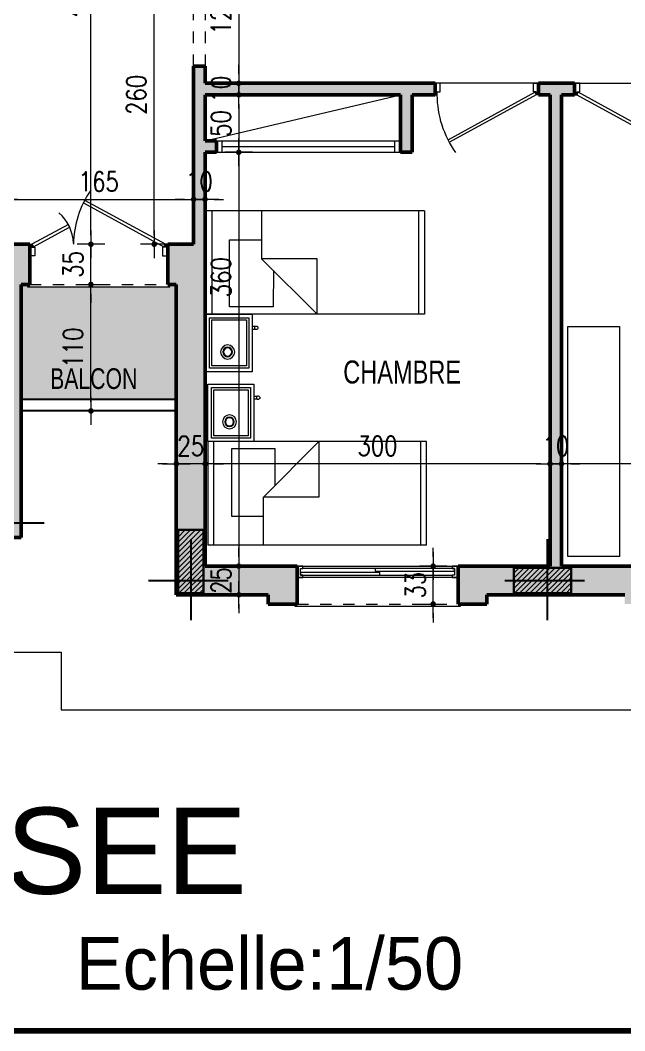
# Model space of a CAD drawing. Header units: millimetres. Extents: x 906 to 2589, y -1235 to -637.
# Drawn here: x 2515.69 to 2520.95, y -1234.31 to -1225.51 of the extents above; entities that cross this region are included whole.
import ezdxf

# ---------------------------------------------------------------- set-up
doc = ezdxf.new("R2010")
doc.units = ezdxf.units.MM
for name, pattern in [('AXES', [2, 1.25, -0.25, 0.25, -0.25]), ('CONTINU', [0]), ('HIDDEN', [0.375, 0.25, -0.125])]:
    doc.linetypes.add(name, pattern=pattern)
doc.layers.get('DEFPOINTS').update_dxf_attribs({"color": 255, "lineweight": 13})
for name, color, linetype, lineweight in [('A-signe', 7, 'Continuous', 9), ('APPUITS', 7, 'Continuous', 18), ('DIM.', 4, 'Continuous', 25), ('GARD- CORP', 7, 'Continuous', 25), ('interrompu', 7, 'HIDDEN', 15), ('MENUISERIE', 7, 'Continuous', 13), ('MEUBLE', 35, 'Continuous', 15), ('MUR 0.5', 7, 'Continuous', 50), ('mur 0.8', 7, 'Continuous', 80), ('POTEAUX ARCH', 7, 'Continuous', 30), ('POTEAUX HACHURE', 7, 'Continuous', 15), ('REVERS D EAU', 7, 'Continuous', 13), ('TEXTE', 7, 'Continuous', 20)]:
    doc.layers.add(name, color=color, linetype=linetype, lineweight=lineweight)
for name, color, linetype in [('AXE', 7, 'AXES'), ('TEINTE 1', 30, 'Continuous'), ('TEINTE SC', 254, 'Continuous')]:
    doc.layers.add(name, color=color, linetype=linetype)
doc.styles.add('ARIAL', font='arial.ttf')
doc.styles.add('atef', font='romans.shx', dxfattribs={"width": 0.8})
doc.styles.add('STYLE4', font='swisscl.ttf')
doc.dimstyles.new('COTEXT', dxfattribs={"dimscale": 0, "dimtxt": 0.17, "dimasz": 0.08, "dimexe": 0.015, "dimexo": 0.015, "dimgap": 0.07, "dimtad": 1, "dimdec": 0, "dimlfac": 100, "dimzin": 0, "dimdsep": 46, "dimtxsty": 'atef', "dimblk": 'SIG2', "dimcen": 0.15, "dimse1": 1, "dimse2": 1, "dimclrd": 256, "dimclre": 6, "dimclrt": 2, "dimadec": 0, "dimazin": 0, "dimtfac": 0.5, "dimtdec": 0, "dimtix": 1, "dimtmove": 2, "dimatfit": 1, "dimldrblk": 'SIG2', "dimfxl": 0.18, "dimtolj": 1, "dimtzin": 0, "dimlwd": 18, "dimarcsym": 0})
pattern_1 = [(45, (1381.642806, -292.6123), (-0.0224506403, 0.0224506403), [])]

# ---------------------------------------------------------------- blocks, each defined once
blk = doc.blocks.new('PORTE 0.90')
at = {"layer": 'MENUISERIE'}
for points in [[(-0.7859, 0.3911), (-0.0325, -0.0217), (-0.02, 0), (-0.7742, 0.4132)], [(-0.9, 0), (-0.88, 0), (-0.88, -0.025), (-0.855, -0.025), (-0.855, -0.1), (-0.9, -0.1)], [(0, 0), (-0.02, 0), (-0.02, -0.025), (-0.045, -0.025), (-0.045, -0.1), (0, -0.1)]]:
    blk.add_lwpolyline(points, dxfattribs=at)
blk.add_arc((-0.02, 0), 0.86, 144.36454, 180, dxfattribs=at)
blk = doc.blocks.new('SIG2')
at = {"layer": 'A-signe'}
for p, q in [((0, 1.5), (0, 0.5)), ((-1.5, 0), (-0.5, 0)), ((-0.5, 0), (0.5, 0)), ((0, 0.5), (0, -0.5)), ((0.5, 0), (1.5, 0)), ((0, -0.5), (0, -1.5))]:
    blk.add_line(p, q, dxfattribs=at)
at = {"layer": 'A-signe', "const_width": 0.3}
blk.add_lwpolyline([(-0.15, 0, 1), (0.15, 0, 1)], format="xyb", close=True, dxfattribs=at)
blk = doc.blocks.new('*D613')
at = {"layer": 'DEFPOINTS', "color": 0, "transparency": 16777216}
for p in [(2517.301, -1224.864), (2517.5939, -1226.064), (2518.0737, -1226.064)]:
    blk.add_point(p, dxfattribs=at)
at = {"layer": 'DIM.', "lineweight": 18, "transparency": 16777216}
blk.add_line((2517.5939, -1224.944), (2517.5939, -1225.984), dxfattribs=at)
at = {"layer": 'DIM.', "lineweight": 18, "transparency": 16777216, "xscale": 0.08, "yscale": 0.08, "zscale": 0.08}
for p, rotation in [((2517.5939, -1224.864), 90), ((2517.5939, -1226.064), 270)]:
    blk.add_blockref('SIG2', p, dxfattribs=dict(at, rotation=rotation))
at = {"layer": 'DIM.', "color": 2, "transparency": 16777216, "insert": (2517.4389, -1225.464), "char_height": 0.17, "attachment_point": 5, "rotation": 90, "style": 'atef'}
blk.add_mtext('\\A1;120', dxfattribs=at)
blk = doc.blocks.new('*D614')
at = {"layer": 'DEFPOINTS', "color": 0, "transparency": 16777216}
for p in [(2518.26, -1226.064), (2517.5939, -1226.164), (2518.1866, -1226.164)]:
    blk.add_point(p, dxfattribs=at)
at = {"layer": 'DIM.', "lineweight": 18, "transparency": 16777216}
for p, q in [((2517.5939, -1225.984), (2517.5939, -1225.904)), ((2517.5939, -1226.064), (2517.5939, -1226.164)), ((2517.5939, -1226.244), (2517.5939, -1226.324))]:
    blk.add_line(p, q, dxfattribs=at)
at = {"layer": 'DIM.', "lineweight": 18, "transparency": 16777216, "xscale": 0.08, "yscale": 0.08, "zscale": 0.08}
for p, rotation in [((2517.5939, -1226.064), 270), ((2517.5939, -1226.164), 90)]:
    blk.add_blockref('SIG2', p, dxfattribs=dict(at, rotation=rotation))
at = {"layer": 'DIM.', "color": 2, "transparency": 16777216, "insert": (2517.4389, -1226.114), "char_height": 0.17, "attachment_point": 5, "rotation": 90, "style": 'atef'}
blk.add_mtext('\\A1;10', dxfattribs=at)
blk = doc.blocks.new('*D615')
at = {"layer": 'DEFPOINTS', "color": 0, "transparency": 16777216}
for p in [(2518.1866, -1226.164), (2517.5939, -1226.664), (2519.0741, -1226.664)]:
    blk.add_point(p, dxfattribs=at)
at = {"layer": 'DIM.', "lineweight": 18, "transparency": 16777216}
blk.add_line((2517.5939, -1226.244), (2517.5939, -1226.584), dxfattribs=at)
at = {"layer": 'DIM.', "lineweight": 18, "transparency": 16777216, "xscale": 0.08, "yscale": 0.08, "zscale": 0.08}
for p, rotation in [((2517.5939, -1226.164), 90), ((2517.5939, -1226.664), 270)]:
    blk.add_blockref('SIG2', p, dxfattribs=dict(at, rotation=rotation))
at = {"layer": 'DIM.', "color": 2, "transparency": 16777216, "insert": (2517.4389, -1226.414), "char_height": 0.17, "attachment_point": 5, "rotation": 90, "style": 'atef'}
blk.add_mtext('\\A1;50', dxfattribs=at)
blk = doc.blocks.new('*D764')
at = {"layer": 'DEFPOINTS', "color": 0, "transparency": 16777216}
for p in [(2519.101, -1226.664), (2517.5939, -1230.264), (2517.9045, -1230.264)]:
    blk.add_point(p, dxfattribs=at)
at = {"layer": 'DIM.', "lineweight": 18, "transparency": 16777216}
blk.add_line((2517.5939, -1226.744), (2517.5939, -1230.184), dxfattribs=at)
at = {"layer": 'DIM.', "lineweight": 18, "transparency": 16777216, "xscale": 0.08, "yscale": 0.08, "zscale": 0.08}
for p, rotation in [((2517.5939, -1226.664), 90), ((2517.5939, -1230.264), 270)]:
    blk.add_blockref('SIG2', p, dxfattribs=dict(at, rotation=rotation))
at = {"layer": 'DIM.', "color": 2, "transparency": 16777216, "insert": (2517.4389, -1227.7513), "char_height": 0.17, "attachment_point": 5, "rotation": 90, "style": 'atef'}
blk.add_mtext('\\A1;360', dxfattribs=at)
blk = doc.blocks.new('*D765')
at = {"layer": 'DEFPOINTS', "color": 0, "transparency": 16777216}
for p in [(2517.9045, -1230.264), (2517.5939, -1230.514), (2517.7545, -1230.514)]:
    blk.add_point(p, dxfattribs=at)
at = {"layer": 'DIM.', "lineweight": 18, "transparency": 16777216}
for p, q in [((2517.5939, -1230.184), (2517.5939, -1230.104)), ((2517.5939, -1230.264), (2517.5939, -1230.514)), ((2517.5939, -1230.594), (2517.5939, -1230.674))]:
    blk.add_line(p, q, dxfattribs=at)
at = {"layer": 'DIM.', "lineweight": 18, "transparency": 16777216, "xscale": 0.08, "yscale": 0.08, "zscale": 0.08}
for p, rotation in [((2517.5939, -1230.264), 270), ((2517.5939, -1230.514), 90)]:
    blk.add_blockref('SIG2', p, dxfattribs=dict(at, rotation=rotation))
at = {"layer": 'DIM.', "color": 2, "transparency": 16777216, "insert": (2517.4389, -1230.389), "char_height": 0.17, "attachment_point": 5, "rotation": 90, "style": 'atef'}
blk.add_mtext('\\A1;25', dxfattribs=at)
blk = doc.blocks.new('*D617')
at = {"layer": 'DEFPOINTS', "color": 0, "transparency": 16777216}
for p in [(2520.401, -1229.0634), (2520.401, -1229.3744), (2523.401, -1229.745)]:
    blk.add_point(p, dxfattribs=at)
at = {"layer": 'DIM.', "lineweight": 18, "transparency": 16777216}
blk.add_line((2523.321, -1229.3744), (2520.481, -1229.3744), dxfattribs=at)
at = {"layer": 'DIM.', "lineweight": 18, "transparency": 16777216, "xscale": 0.08, "yscale": 0.08, "zscale": 0.08, "rotation": 180}
blk.add_blockref('SIG2', (2520.401, -1229.3744), dxfattribs=at)
at = {"layer": 'DIM.', "lineweight": 18, "transparency": 16777216, "xscale": 0.08, "yscale": 0.08, "zscale": 0.08}
blk.add_blockref('SIG2', (2523.401, -1229.3744), dxfattribs=at)
at = {"layer": 'DIM.', "color": 2, "transparency": 16777216, "insert": (2521.901, -1229.2194), "char_height": 0.17, "attachment_point": 5, "style": 'atef'}
blk.add_mtext('\\A1;300', dxfattribs=at)
blk = doc.blocks.new('*D618')
at = {"layer": 'DEFPOINTS', "color": 0, "transparency": 16777216}
for p in [(2520.301, -1229.1414), (2520.401, -1229.1055), (2520.301, -1229.3744)]:
    blk.add_point(p, dxfattribs=at)
at = {"layer": 'DIM.', "lineweight": 18, "transparency": 16777216}
for p, q in [((2520.221, -1229.3744), (2520.141, -1229.3744)), ((2520.401, -1229.3744), (2520.301, -1229.3744)), ((2520.481, -1229.3744), (2520.561, -1229.3744))]:
    blk.add_line(p, q, dxfattribs=at)
at = {"layer": 'DIM.', "lineweight": 18, "transparency": 16777216, "xscale": 0.08, "yscale": 0.08, "zscale": 0.08}
blk.add_blockref('SIG2', (2520.301, -1229.3744), dxfattribs=at)
at = {"layer": 'DIM.', "lineweight": 18, "transparency": 16777216, "xscale": 0.08, "yscale": 0.08, "zscale": 0.08, "rotation": 180}
blk.add_blockref('SIG2', (2520.401, -1229.3744), dxfattribs=at)
at = {"layer": 'DIM.', "color": 2, "transparency": 16777216, "insert": (2520.351, -1229.2194), "char_height": 0.17, "attachment_point": 5, "style": 'atef'}
blk.add_mtext('\\A1;10', dxfattribs=at)
blk = doc.blocks.new('*D619')
at = {"layer": 'DEFPOINTS', "color": 0, "transparency": 16777216}
for p in [(2520.301, -1229.1414), (2517.301, -1229.3744), (2517.301, -1229.704)]:
    blk.add_point(p, dxfattribs=at)
at = {"layer": 'DIM.', "lineweight": 18, "transparency": 16777216}
blk.add_line((2520.221, -1229.3744), (2517.381, -1229.3744), dxfattribs=at)
at = {"layer": 'DIM.', "lineweight": 18, "transparency": 16777216, "xscale": 0.08, "yscale": 0.08, "zscale": 0.08, "rotation": 180}
blk.add_blockref('SIG2', (2517.301, -1229.3744), dxfattribs=at)
at = {"layer": 'DIM.', "lineweight": 18, "transparency": 16777216, "xscale": 0.08, "yscale": 0.08, "zscale": 0.08}
blk.add_blockref('SIG2', (2520.301, -1229.3744), dxfattribs=at)
at = {"layer": 'DIM.', "color": 2, "transparency": 16777216, "insert": (2518.801, -1229.2194), "char_height": 0.17, "attachment_point": 5, "style": 'atef'}
blk.add_mtext('\\A1;300', dxfattribs=at)
blk = doc.blocks.new('PORTE - 1.20')
at = {"layer": 'MENUISERIE'}
for points in [[(0, 0), (0.02, 0), (0.02, 0.025), (0.045, 0.025), (0.045, 0.1), (0, 0.1)], [(1.2, 0), (1.18, 0), (1.18, 0.025), (1.155, 0.025), (1.155, 0.1), (1.2, 0.1)], [(0.7329, -0.3596), (0.0325, 0.0217), (0.02, 0), (0.7215, -0.3818)]]:
    blk.add_lwpolyline(points, dxfattribs=at)
blk.add_lwpolyline([(1.1675, 0.0217), (0.8526, -0.1497, 0.017374), (0.8638, -0.1721), (1.18, 0)], format="xyb", close=True, dxfattribs=at)
for centre, radius, start, end in [((-0.0213, 0.0134), 0.8414, 324.93084, 359.08816), ((1.18, 0), 0.36, 181.4627, 229.57879)]:
    blk.add_arc(centre, radius, start, end, dxfattribs=at)
blk = doc.blocks.new('*D798')
at = {"layer": 'DEFPOINTS', "color": 0, "transparency": 16777216}
for p in [(2516.3083, -1227.814), (2516.4594, -1227.814), (2516.4594, -1228.914)]:
    blk.add_point(p, dxfattribs=at)
at = {"layer": 'DIM.', "lineweight": 18, "transparency": 16777216}
blk.add_line((2516.3083, -1228.834), (2516.3083, -1227.894), dxfattribs=at)
at = {"layer": 'DIM.', "lineweight": 18, "transparency": 16777216, "xscale": 0.08, "yscale": 0.08, "zscale": 0.08}
for p, rotation in [((2516.3083, -1227.814), 90), ((2516.3083, -1228.914), 270)]:
    blk.add_blockref('SIG2', p, dxfattribs=dict(at, rotation=rotation))
at = {"layer": 'DIM.', "color": 2, "transparency": 16777216, "insert": (2516.1533, -1228.364), "char_height": 0.17, "attachment_point": 5, "rotation": 90, "style": 'atef'}
blk.add_mtext('\\A1;110', dxfattribs=at)
blk = doc.blocks.new('*D799')
at = {"layer": 'DEFPOINTS', "color": 0, "transparency": 16777216}
for p in [(2516.3083, -1227.464), (2517.201, -1227.464), (2516.4594, -1227.814)]:
    blk.add_point(p, dxfattribs=at)
at = {"layer": 'DIM.', "lineweight": 18, "transparency": 16777216}
for p, q in [((2516.3083, -1227.384), (2516.3083, -1227.304)), ((2516.3083, -1227.814), (2516.3083, -1227.464)), ((2516.3083, -1227.894), (2516.3083, -1227.974))]:
    blk.add_line(p, q, dxfattribs=at)
at = {"layer": 'DIM.', "lineweight": 18, "transparency": 16777216, "xscale": 0.08, "yscale": 0.08, "zscale": 0.08}
for p, rotation in [((2516.3083, -1227.464), 270), ((2516.3083, -1227.814), 90)]:
    blk.add_blockref('SIG2', p, dxfattribs=dict(at, rotation=rotation))
at = {"layer": 'DIM.', "color": 2, "transparency": 16777216, "insert": (2516.1533, -1227.639), "char_height": 0.17, "attachment_point": 5, "rotation": 90, "style": 'atef'}
blk.add_mtext('\\A1;35', dxfattribs=at)
blk = doc.blocks.new('*D630')
at = {"layer": 'DEFPOINTS', "color": 0, "transparency": 16777216}
for p in [(2516.3083, -1223.164), (2516.3939, -1223.164), (2517.226, -1227.464)]:
    blk.add_point(p, dxfattribs=at)
at = {"layer": 'DIM.', "lineweight": 18, "transparency": 16777216}
blk.add_line((2516.3083, -1227.384), (2516.3083, -1223.244), dxfattribs=at)
at = {"layer": 'DIM.', "lineweight": 18, "transparency": 16777216, "xscale": 0.08, "yscale": 0.08, "zscale": 0.08}
for p, rotation in [((2516.3083, -1223.164), 90), ((2516.3083, -1227.464), 270)]:
    blk.add_blockref('SIG2', p, dxfattribs=dict(at, rotation=rotation))
at = {"layer": 'DIM.', "color": 2, "transparency": 16777216, "insert": (2516.1533, -1225.314), "char_height": 0.17, "attachment_point": 5, "rotation": 90, "style": 'atef'}
blk.add_mtext('\\A1;430', dxfattribs=at)
blk = doc.blocks.new('*D846')
at = {"layer": 'DEFPOINTS', "color": 0, "transparency": 16777216}
for p in [(2518.8458, -1230.264), (2519.2847, -1230.264), (2518.8458, -1230.594)]:
    blk.add_point(p, dxfattribs=at)
at = {"layer": 'DIM.', "lineweight": 18, "transparency": 16777216}
for p, q in [((2519.2847, -1230.184), (2519.2847, -1230.104)), ((2519.2847, -1230.594), (2519.2847, -1230.264)), ((2519.2847, -1230.674), (2519.2847, -1230.754))]:
    blk.add_line(p, q, dxfattribs=at)
at = {"layer": 'DIM.', "lineweight": 18, "transparency": 16777216, "xscale": 0.08, "yscale": 0.08, "zscale": 0.08}
for p, rotation in [((2519.2847, -1230.264), 270), ((2519.2847, -1230.594), 90)]:
    blk.add_blockref('SIG2', p, dxfattribs=dict(at, rotation=rotation))
at = {"layer": 'DIM.', "color": 2, "transparency": 16777216, "insert": (2519.1297, -1230.429), "char_height": 0.17, "attachment_point": 5, "rotation": 90, "style": 'atef'}
blk.add_mtext('\\A1;33', dxfattribs=at)
blk = doc.blocks.new('*D893')
at = {"layer": 'DEFPOINTS', "color": 0, "transparency": 16777216}
for p in [(2517.051, -1229.3744), (2517.051, -1229.6463), (2517.301, -1229.6463)]:
    blk.add_point(p, dxfattribs=at)
at = {"layer": 'DIM.', "lineweight": 18, "transparency": 16777216}
for p, q in [((2516.971, -1229.3744), (2516.891, -1229.3744)), ((2517.301, -1229.3744), (2517.051, -1229.3744)), ((2517.381, -1229.3744), (2517.461, -1229.3744))]:
    blk.add_line(p, q, dxfattribs=at)
at = {"layer": 'DIM.', "lineweight": 18, "transparency": 16777216, "xscale": 0.08, "yscale": 0.08, "zscale": 0.08}
blk.add_blockref('SIG2', (2517.051, -1229.3744), dxfattribs=at)
at = {"layer": 'DIM.', "lineweight": 18, "transparency": 16777216, "xscale": 0.08, "yscale": 0.08, "zscale": 0.08, "rotation": 180}
blk.add_blockref('SIG2', (2517.301, -1229.3744), dxfattribs=at)
at = {"layer": 'DIM.', "color": 2, "transparency": 16777216, "insert": (2517.176, -1229.2194), "char_height": 0.17, "attachment_point": 5, "style": 'atef'}
blk.add_mtext('\\A1;25', dxfattribs=at)
blk = doc.blocks.new('*D1049')
at = {"layer": 'DEFPOINTS', "color": 0, "transparency": 16777216}
for p in [(2515.5508, -1227.0734), (2515.451, -1227.4573), (2515.5508, -1227.464)]:
    blk.add_point(p, dxfattribs=at)
at = {"layer": 'DIM.', "lineweight": 18, "transparency": 16777216}
for p, q in [((2515.371, -1227.0734), (2515.291, -1227.0734)), ((2515.451, -1227.0734), (2515.5508, -1227.0734)), ((2515.6308, -1227.0734), (2515.7108, -1227.0734))]:
    blk.add_line(p, q, dxfattribs=at)
at = {"layer": 'DIM.', "lineweight": 18, "transparency": 16777216, "xscale": 0.08, "yscale": 0.08, "zscale": 0.08}
blk.add_blockref('SIG2', (2515.451, -1227.0734), dxfattribs=at)
at = {"layer": 'DIM.', "lineweight": 18, "transparency": 16777216, "xscale": 0.08, "yscale": 0.08, "zscale": 0.08, "rotation": 180}
blk.add_blockref('SIG2', (2515.5508, -1227.0734), dxfattribs=at)
at = {"layer": 'DIM.', "color": 2, "transparency": 16777216, "insert": (2515.5009, -1226.9184), "char_height": 0.17, "attachment_point": 5, "style": 'atef'}
blk.add_mtext('\\A1;10', dxfattribs=at)
blk = doc.blocks.new('*D1050')
at = {"layer": 'DEFPOINTS', "color": 0, "transparency": 16777216}
for p in [(2517.201, -1226.6025), (2517.201, -1227.0734), (2515.5508, -1227.464)]:
    blk.add_point(p, dxfattribs=at)
at = {"layer": 'DIM.', "lineweight": 18, "transparency": 16777216}
blk.add_line((2515.6308, -1227.0734), (2517.121, -1227.0734), dxfattribs=at)
at = {"layer": 'DIM.', "lineweight": 18, "transparency": 16777216, "xscale": 0.08, "yscale": 0.08, "zscale": 0.08, "rotation": 180}
blk.add_blockref('SIG2', (2515.5508, -1227.0734), dxfattribs=at)
at = {"layer": 'DIM.', "lineweight": 18, "transparency": 16777216, "xscale": 0.08, "yscale": 0.08, "zscale": 0.08}
blk.add_blockref('SIG2', (2517.201, -1227.0734), dxfattribs=at)
at = {"layer": 'DIM.', "color": 2, "transparency": 16777216, "insert": (2516.3759, -1226.9184), "char_height": 0.17, "attachment_point": 5, "style": 'atef'}
blk.add_mtext('\\A1;165', dxfattribs=at)
blk = doc.blocks.new('*D1051')
at = {"layer": 'DEFPOINTS', "color": 0, "transparency": 16777216}
for p in [(2517.201, -1226.6025), (2517.301, -1226.7833), (2517.301, -1227.0734)]:
    blk.add_point(p, dxfattribs=at)
at = {"layer": 'DIM.', "lineweight": 18, "transparency": 16777216}
for p, q in [((2517.121, -1227.0734), (2517.041, -1227.0734)), ((2517.201, -1227.0734), (2517.301, -1227.0734)), ((2517.381, -1227.0734), (2517.461, -1227.0734))]:
    blk.add_line(p, q, dxfattribs=at)
at = {"layer": 'DIM.', "lineweight": 18, "transparency": 16777216, "xscale": 0.08, "yscale": 0.08, "zscale": 0.08}
blk.add_blockref('SIG2', (2517.201, -1227.0734), dxfattribs=at)
at = {"layer": 'DIM.', "lineweight": 18, "transparency": 16777216, "xscale": 0.08, "yscale": 0.08, "zscale": 0.08, "rotation": 180}
blk.add_blockref('SIG2', (2517.301, -1227.0734), dxfattribs=at)
at = {"layer": 'DIM.', "color": 2, "transparency": 16777216, "insert": (2517.251, -1226.9184), "char_height": 0.17, "attachment_point": 5, "style": 'atef'}
blk.add_mtext('\\A1;10', dxfattribs=at)
blk = doc.blocks.new('*D1052')
at = {"layer": 'DEFPOINTS', "color": 0, "transparency": 16777216}
for p in [(2516.859, -1224.864), (2517.201, -1224.864), (2517.201, -1227.464)]:
    blk.add_point(p, dxfattribs=at)
at = {"layer": 'DIM.', "lineweight": 18, "transparency": 16777216}
blk.add_line((2516.859, -1227.384), (2516.859, -1224.944), dxfattribs=at)
at = {"layer": 'DIM.', "lineweight": 18, "transparency": 16777216, "xscale": 0.08, "yscale": 0.08, "zscale": 0.08}
for p, rotation in [((2516.859, -1224.864), 90), ((2516.859, -1227.464), 270)]:
    blk.add_blockref('SIG2', p, dxfattribs=dict(at, rotation=rotation))
at = {"layer": 'DIM.', "color": 2, "transparency": 16777216, "insert": (2516.704, -1226.164), "char_height": 0.17, "attachment_point": 5, "rotation": 90, "style": 'atef'}
blk.add_mtext('\\A1;260', dxfattribs=at)
blk = doc.blocks.new('A$C4AA77CC6')
at = {"linetype": 'ByBlock'}
for p, q in [((1.1226, 2.0646), (0, 0.5318)), ((1.0926, 2.0237), (1.8187, 1.4919)), ((1.8487, 1.5329), (1.1226, 2.0646)), ((1.8487, 1.5329), (0.7261, 0)), ((0.5703, 1.3105), (0.9596, 1.0253)), ((0.6745, 0.636), (0.5703, 1.3105)), ((0.9596, 1.0253), (0.6745, 0.636)), ((0.3964, 0.9656), (0.1713, 0.6582)), ((0.6526, 0.778), (0.3964, 0.9656)), ((0.1713, 0.6582), (0.6426, 0.313)), ((1.0112, 0.3894), (0.6745, 0.636)), ((0, 0.5318), (0.7261, 0)), ((0.7561, 0.041), (0.03, 0.5727)), ((0.6426, 0.313), (0.8077, 0.5384))]:
    blk.add_line(p, q, dxfattribs=at)
blk = doc.blocks.new('A$C209961D1')
at = {"linetype": 'ByBlock'}
for p, q in [((0.2363, 0.6181), (0, 0.2954)), ((0.6397, 0.3227), (0.2363, 0.6181)), ((0.2428, 0.5762), (0.0419, 0.3019)), ((0.2471, 0.5483), (0.0699, 0.3062)), ((0.5978, 0.3162), (0.2428, 0.5762)), ((0.5698, 0.3119), (0.2471, 0.5483)), ((0.5495, 0.419), (0.5679, 0.4056)), ((0, 0.2954), (0.4034, 0)), ((0.0419, 0.3019), (0.3969, 0.0419)), ((0.0699, 0.3062), (0.3926, 0.0699)), ((0.3926, 0.0699), (0.5698, 0.3119)), ((0.3969, 0.0419), (0.5978, 0.3162)), ((0.4034, 0), (0.6397, 0.3227))]:
    blk.add_line(p, q, dxfattribs=at)
for radius in [0.061, 0.041, 0.036]:
    blk.add_circle((0.2489, 0.3451), radius, dxfattribs=at)
for centre, radius, start, end in [((0.5289, 0.4255), 0.0216, 269.72365, 342.53508), ((0.5651, 0.421), 0.0157, 280.33709, 187.22817), ((0.5803, 0.3879), 0.0216, 125.03018, 197.84161)]:
    blk.add_arc(centre, radius, start, end, dxfattribs=at)

msp = doc.modelspace()

# ---------------------------------------------------------------- hatches: boundary and pattern name
at = {"layer": 'POTEAUX HACHURE'}
h = msp.add_hatch(dxfattribs=at)
h.set_pattern_fill('ANSI31', color=256, scale=0.01)
h.set_pattern_definition(pattern_1)
h.paths.add_polyline_path([(2517.066, -1229.949), (2517.286, -1229.949), (2517.286, -1230.499), (2517.066, -1230.499)])
h = msp.add_hatch(dxfattribs=at)
h.set_pattern_fill('ANSI31', color=256, scale=0.01)
h.set_pattern_definition(pattern_1)
h.paths.add_polyline_path([(2519.986, -1230.279), (2520.486, -1230.279), (2520.486, -1230.499), (2519.986, -1230.499)])
at = {"layer": 'TEINTE 1', "linetype": 'CONTINU'}
h = msp.add_hatch(color=256, dxfattribs=at)
h.dxf.hatch_style = 1
h.paths.add_polyline_path([(2517.301, -1226.664), (2517.401, -1226.664), (2517.401, -1226.564), (2517.301, -1226.564), (2517.301, -1226.164), (2519.001, -1226.164), (2519.001, -1226.664), (2519.101, -1226.664), (2519.101, -1226.164), (2519.3008, -1226.164), (2519.3008, -1226.064), (2517.301, -1226.064), (2517.301, -1225.914), (2517.201, -1225.914), (2517.201, -1227.464), (2516.9758, -1227.464), (2516.9758, -1227.814), (2517.051, -1227.814), (2517.051, -1230.514), (2517.851, -1230.514), (2517.851, -1230.594), (2518.101, -1230.594), (2518.101, -1230.264), (2517.301, -1230.264)])
h = msp.add_hatch(color=256, dxfattribs=at)
h.dxf.hatch_style = 1
h.paths.add_polyline_path([(2521.201, -1230.264), (2520.401, -1230.264), (2520.401, -1226.164), (2520.5138, -1226.164), (2520.5138, -1226.064), (2520.2008, -1226.064), (2520.2008, -1226.164), (2520.301, -1226.164), (2520.301, -1230.264), (2519.501, -1230.264), (2519.501, -1230.594), (2519.751, -1230.594), (2519.751, -1230.514), (2520.951, -1230.514), (2520.951, -1230.594), (2521.201, -1230.594)])
h = msp.add_hatch(color=256, dxfattribs=at)
h.dxf.hatch_style = 1
h.paths.add_polyline_path([(2515.7758, -1227.464), (2515.551, -1227.464), (2515.551, -1227.3728), (2515.451, -1227.3728), (2515.451, -1229.764), (2514.651, -1229.764), (2514.651, -1230.094), (2514.901, -1230.094), (2514.901, -1230.014), (2515.701, -1230.014), (2515.701, -1228.914), (2515.701, -1227.814), (2515.7758, -1227.814)])
at = {"layer": 'TEINTE SC', "linetype": 'Continuous'}
h = msp.add_hatch(color=256, dxfattribs=at)
h.dxf.hatch_style = 1
h.paths.add_polyline_path([(2517.051, -1227.814), (2516.9958, -1227.814), (2516.9958, -1227.834), (2515.7558, -1227.834), (2515.7558, -1227.814), (2515.701, -1227.814), (2515.701, -1228.814), (2517.051, -1228.814)])

# ---------------------------------------------------------------- linework, layer by layer
at = {"layer": 'APPUITS'}
for points in [[(2515.7558, -1227.814), (2515.7558, -1227.834), (2516.9958, -1227.834), (2516.9958, -1227.814)], [(2518.081, -1230.594), (2518.081, -1230.614), (2519.521, -1230.614), (2519.521, -1230.594)]]:
    msp.add_lwpolyline(points, dxfattribs=at)
at = {"layer": 'AXE'}
for p, q in [((2515.2076, -1229.889), (2515.9008, -1229.889)), ((2517.176, -1230.0309), (2517.176, -1230.7339)), ((2520.276, -1230.0309), (2520.276, -1230.7339)), ((2516.8076, -1230.389), (2517.5008, -1230.389)), ((2519.9076, -1230.389), (2520.6008, -1230.389))]:
    msp.add_line(p, q, dxfattribs=at)
at = {"layer": 'GARD- CORP'}
for p, q in [((2517.051, -1228.814), (2515.701, -1228.814)), ((2517.051, -1228.914), (2515.701, -1228.914))]:
    msp.add_line(p, q, dxfattribs=at)
at = {"layer": 'interrompu', "ltscale": 0.2}
for p, q in [((2517.201, -1225.914), (2517.201, -1225.014)), ((2517.301, -1225.014), (2517.301, -1225.914)), ((2515.7758, -1227.814), (2516.9758, -1227.814)), ((2518.101, -1230.594), (2519.501, -1230.594))]:
    msp.add_line(p, q, dxfattribs=at)
at = {"layer": 'MENUISERIE'}
for p, q in [((2520.2008, -1226.064), (2519.3008, -1226.064)), ((2520.5138, -1226.064), (2521.4138, -1226.064)), ((2517.301, -1226.564), (2519.001, -1226.164)), ((2517.401, -1226.564), (2519.001, -1226.564)), ((2517.451, -1226.664), (2517.451, -1226.564)), ((2517.451, -1226.614), (2518.951, -1226.614)), ((2518.951, -1226.664), (2518.951, -1226.564)), ((2517.401, -1226.664), (2519.001, -1226.664))]:
    msp.add_line(p, q, dxfattribs=at)
at = {"layer": 'MENUISERIE', "color": 2, "linetype": 'Continuous'}
for p, q in [((2518.101, -1230.264), (2519.501, -1230.264)), ((2519.451, -1230.284), (2518.151, -1230.284)), ((2519.501, -1230.364), (2518.101, -1230.364)), ((2518.151, -1230.344), (2519.451, -1230.344))]:
    msp.add_line(p, q, dxfattribs=at)
at = {"layer": 'MENUISERIE', "color": 2, "linetype": 'Continuous', "extrusion": (0, 0, -1)}
for points in [[(-2518.101, -1230.364), (-2518.151, -1230.364), (-2518.151, -1230.344), (-2518.131, -1230.344), (-2518.131, -1230.284), (-2518.151, -1230.284), (-2518.151, -1230.264), (-2518.101, -1230.264), (-2518.101, -1230.264)], [(-2519.471, -1230.309), (-2519.471, -1230.284), (-2518.781, -1230.284), (-2518.781, -1230.309), (-2518.781, -1230.309)], [(-2519.501, -1230.364), (-2519.501, -1230.264), (-2519.451, -1230.264), (-2519.451, -1230.284), (-2519.471, -1230.284), (-2519.471, -1230.344), (-2519.451, -1230.344), (-2519.451, -1230.364), (-2519.451, -1230.364)], [(-2518.821, -1230.344), (-2518.821, -1230.3191), (-2518.131, -1230.3191), (-2518.131, -1230.344), (-2518.131, -1230.344)]]:
    msp.add_lwpolyline(points, close=True, dxfattribs=at)
at = {"layer": 'MEUBLE'}
msp.add_lwpolyline([(2520.9056, -1230.1803), (2520.4556, -1230.1803), (2520.4556, -1228.1803), (2520.9056, -1228.1803)], close=True, dxfattribs=at)
at = {"layer": 'MUR 0.5'}
for p, q in [((2517.201, -1227.464), (2517.201, -1225.914)), ((2517.301, -1225.914), (2517.201, -1225.914)), ((2517.301, -1226.064), (2517.301, -1225.914)), ((2519.3008, -1226.064), (2517.301, -1226.064)), ((2519.3008, -1226.164), (2519.3008, -1226.064)), ((2520.5138, -1226.064), (2520.2008, -1226.064)), ((2520.2008, -1226.164), (2520.2008, -1226.064)), ((2520.5138, -1226.164), (2520.5138, -1226.064)), ((2517.301, -1226.564), (2517.301, -1226.164)), ((2519.001, -1226.164), (2517.301, -1226.164)), ((2519.001, -1226.664), (2519.001, -1226.164)), ((2519.3008, -1226.164), (2519.101, -1226.164)), ((2519.101, -1226.664), (2519.101, -1226.164)), ((2520.301, -1226.164), (2520.2008, -1226.164)), ((2520.301, -1230.264), (2520.301, -1226.164)), ((2520.401, -1230.264), (2520.401, -1226.164)), ((2520.5138, -1226.164), (2520.401, -1226.164)), ((2517.401, -1226.564), (2517.301, -1226.564)), ((2517.401, -1226.664), (2517.401, -1226.564)), ((2517.301, -1230.264), (2517.301, -1226.664)), ((2517.401, -1226.664), (2517.301, -1226.664)), ((2519.101, -1226.664), (2519.001, -1226.664)), ((2515.7758, -1227.464), (2515.5508, -1227.464)), ((2515.7758, -1227.814), (2515.7758, -1227.464)), ((2516.9758, -1227.814), (2516.9758, -1227.464)), ((2517.201, -1227.464), (2516.9758, -1227.464)), ((2515.701, -1230.014), (2515.701, -1227.814)), ((2515.7758, -1227.814), (2515.701, -1227.814)), ((2517.051, -1227.814), (2516.9758, -1227.814)), ((2517.051, -1230.514), (2517.051, -1227.814)), ((2514.901, -1230.014), (2515.701, -1230.014)), ((2517.301, -1230.264), (2518.101, -1230.264)), ((2518.101, -1230.264), (2518.101, -1230.5941)), ((2519.501, -1230.264), (2520.301, -1230.264)), ((2519.501, -1230.5941), (2519.501, -1230.264)), ((2520.401, -1230.264), (2521.201, -1230.264)), ((2517.851, -1230.514), (2517.051, -1230.514)), ((2517.851, -1230.594), (2517.851, -1230.514)), ((2519.751, -1230.514), (2520.951, -1230.514)), ((2519.751, -1230.514), (2519.751, -1230.5941)), ((2518.101, -1230.594), (2517.851, -1230.594)), ((2519.751, -1230.594), (2519.501, -1230.594))]:
    msp.add_line(p, q, dxfattribs=at)
at = {"layer": 'mur 0.8'}
msp.add_lwpolyline([(2496.9119, -1200.9216), (2540.9119, -1200.9216), (2540.9119, -1234.3067), (2496.9119, -1234.3067)], close=True, dxfattribs=at)
at = {"layer": 'POTEAUX ARCH'}
for points in [[(2517.066, -1229.949), (2517.286, -1229.949), (2517.286, -1230.499), (2517.066, -1230.499)], [(2519.986, -1230.279), (2520.486, -1230.279), (2520.486, -1230.499), (2519.986, -1230.499)]]:
    msp.add_lwpolyline(points, close=True, dxfattribs=at)
at = {"layer": 'REVERS D EAU'}
msp.add_lwpolyline([(2500.1958, -1231.414), (2500.1958, -1231.514), (2512.8965, -1231.514), (2512.8965, -1231.014), (2516.0508, -1231.014), (2516.0508, -1231.514), (2525.7231, -1231.514)], dxfattribs=at)

# ---------------------------------------------------------------- block references
at = {"layer": 'MENUISERIE', "xscale": -1, "rotation": 180}
msp.add_blockref('PORTE 0.90', (2520.2008, -1226.164), dxfattribs=at)
at = {"layer": 'MENUISERIE', "rotation": 180}
for name, p in [('PORTE 0.90', (2520.5138, -1226.164)), ('PORTE - 1.20', (2516.9758, -1227.464))]:
    msp.add_blockref(name, p, dxfattribs=at)
at = {"layer": 'MEUBLE', "xscale": -1}
for name, p, rotation in [('A$C4AA77CC6', (2516.8814, -1227.7587), 233.7826317551634), ('A$C209961D1', (2517.072, -1228.3983), 233.7826317551564), ('A$C209961D1', (2517.0879, -1229.006), 233.7826317551564)]:
    msp.add_blockref(name, p, dxfattribs=dict(at, rotation=rotation))
at = {"layer": 'MEUBLE', "rotation": 306.2173682448366}
msp.add_blockref('A$C4AA77CC6', (2516.8973, -1229.4948), dxfattribs=at)

# ---------------------------------------------------------------- texts
at = {"layer": 'TEXTE'}
for s, height, style, p in [('BALCON', 0.18, 'STYLE4', (2515.9535, -1228.723)), ('CHAMBRE', 0.2, 'STYLE4', (2518.5025, -1228.6755)), ('PLAN REZ-DE-CHAUSSEE', 0.75, 'ARIAL', (2504.6254, -1233.1153, 1.06))]:
    msp.add_text(s, height=height, dxfattribs=dict(at, style=style)).set_placement(p)
msp.add_text('Echelle:1/50', height=0.457745, dxfattribs=at).set_placement((2516.1766, -1233.949))

# ---------------------------------------------------------------- dimensions: what is measured, and where the dimension line sits
at = {"layer": 'DIM.'}
for base, p1, p2, angle, picture, middle in [((2516.3083, -1223.164), (2517.226, -1227.464), (2516.3939, -1223.164), 90, '*D630', (2516.1533, -1225.314)), ((2516.859, -1224.864), (2517.201, -1227.464), (2517.201, -1224.864), 90, '*D1052', (2516.704, -1226.164)), ((2517.5939, -1226.064), (2517.301, -1224.864), (2518.0737, -1226.064), 90, '*D613', (2517.4389, -1225.464)), ((2517.5939, -1226.164), (2518.26, -1226.064), (2518.1866, -1226.164), 90, '*D614', (2517.4389, -1226.114)), ((2517.5939, -1226.664), (2518.1866, -1226.164), (2519.0741, -1226.664), 90, '*D615', (2517.4389, -1226.414)), ((2516.3083, -1227.464), (2516.4594, -1227.814), (2517.201, -1227.464), 90, '*D799', (2516.1533, -1227.639)), ((2516.3083, -1227.814), (2516.4594, -1228.914), (2516.4594, -1227.814), 90, '*D798', (2516.1533, -1228.364)), ((2520.401, -1229.3744), (2523.401, -1229.745), (2520.401, -1229.0634), 180, '*D617', (2521.901, -1229.2194)), ((2517.301, -1229.3744), (2520.301, -1229.1414), (2517.301, -1229.704), 180, '*D619', (2518.801, -1229.2194)), ((2520.301, -1229.3744), (2520.401, -1229.1055), (2520.301, -1229.1414), 180, '*D618', (2520.351, -1229.2194)), ((2517.5939, -1230.514), (2517.9045, -1230.264), (2517.7545, -1230.514), 90, '*D765', (2517.4389, -1230.389)), ((2519.2847, -1230.264), (2518.8458, -1230.594), (2518.8458, -1230.264), 90, '*D846', (2519.1297, -1230.429))]:
    dim = msp.add_linear_dim(base=base, p1=p1, p2=p2, angle=angle, dimstyle='COTEXT', override={"dimscale": 1}, dxfattribs=at)
    dim.commit()
    dim.dimension.update_dxf_attribs({"geometry": picture, "text_midpoint": middle})
for base, p1, p2, picture, middle in [((2517.201, -1227.0734), (2515.5508, -1227.464), (2517.201, -1226.6025), '*D1050', (2516.3759, -1226.9184)), ((2517.301, -1227.0734), (2517.201, -1226.6025), (2517.301, -1226.7833), '*D1051', (2517.251, -1226.9184)), ((2515.5508, -1227.0734), (2515.451, -1227.4573), (2515.5508, -1227.464), '*D1049', (2515.5009, -1226.9184)), ((2517.051, -1229.3744), (2517.301, -1229.6463), (2517.051, -1229.6463), '*D893', (2517.176, -1229.2194))]:
    dim = msp.add_linear_dim(base=base, p1=p1, p2=p2, dimstyle='COTEXT', override={"dimscale": 1}, dxfattribs=at)
    dim.commit()
    dim.dimension.update_dxf_attribs({"geometry": picture, "text_midpoint": middle})
dim = msp.add_linear_dim(base=(2517.5939, -1230.264), p1=(2519.101, -1226.664), p2=(2517.9045, -1230.264), angle=90, dimstyle='COTEXT', override={"dimscale": 1}, dxfattribs=at)
dim.commit()
dim.dimension.update_dxf_attribs({"geometry": '*D764', "text_midpoint": (2517.4389, -1227.7513), "dimtype": 160})

doc.saveas('drawing.dxf')
